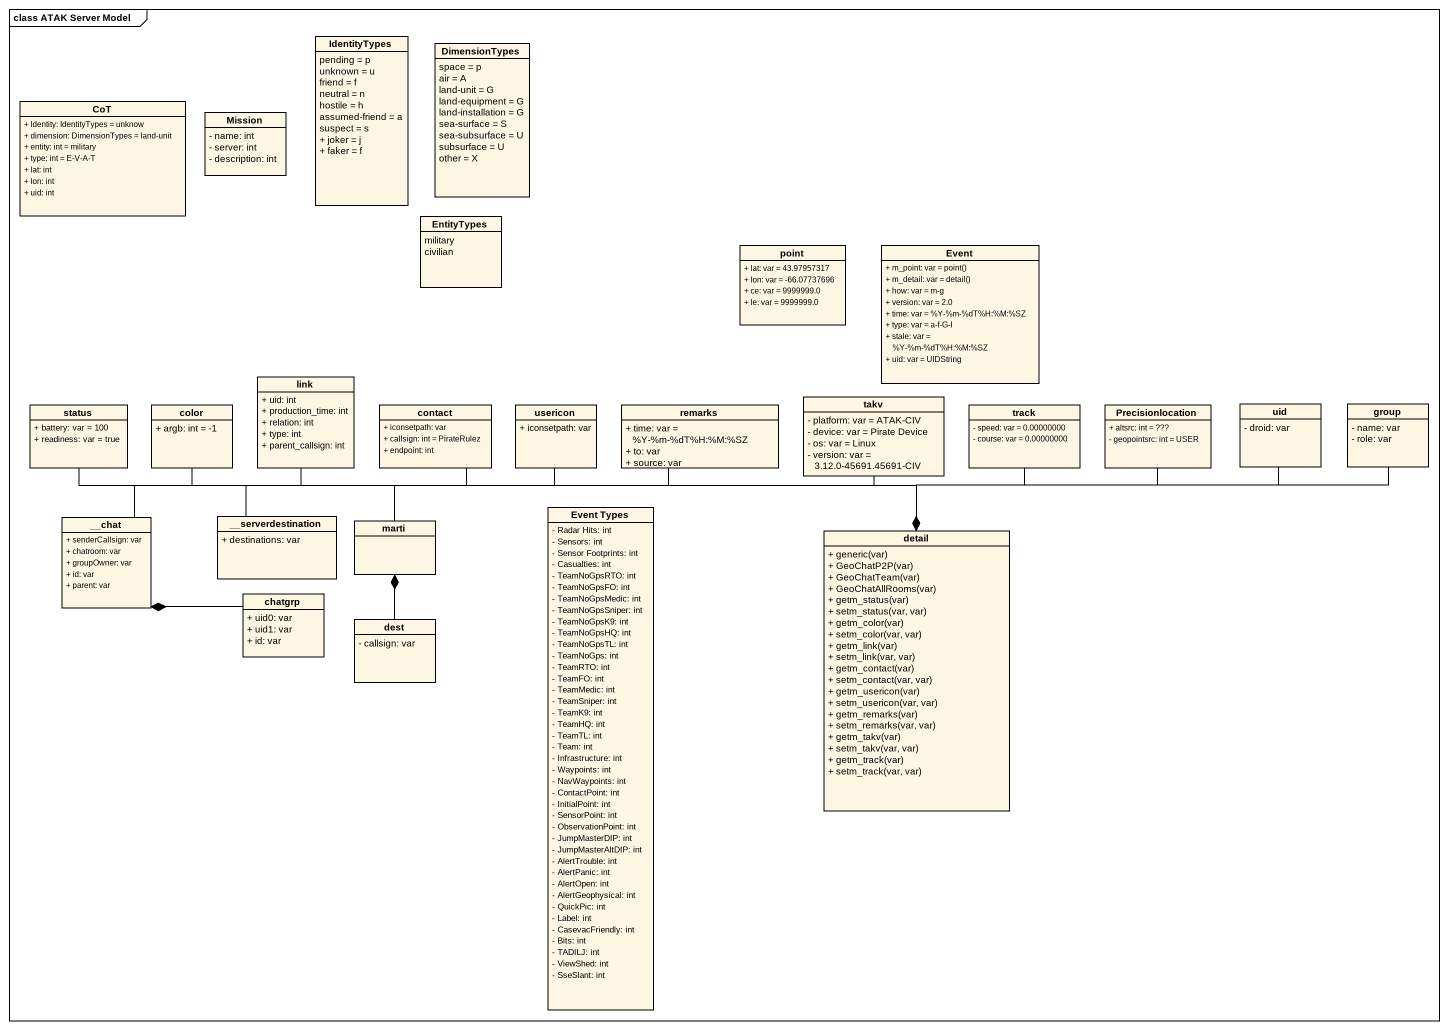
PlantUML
@startuml
mainframe class ATAK Server Model
hide circle
hide empty members
skinparam classAttributeIconSize 0
class IdentityTypes {
  pending = p
  unknown = u
  friend = f
  neutral = n
  hostile = h
  assumed-friend = a
  suspect = s
  + joker = j
  + faker = f
}
class DimensionTypes {
  space = p
  air = A
  land-unit = G
  land-equipment = G
  land-installation = G
  sea-surface = S
  sea-subsurface = U
  subsurface = U
  other = X
}
class CoT {
  + Identity: IdentityTypes = unknow
  + dimension: DimensionTypes = land-unit
  + entity: int = military
  + type: int = E-V-A-T
  + lat: int
  + lon: int
  + uid: int
}
class Mission {
  - name: int
  - server: int
  - description: int
}
class EntityTypes {
  military
  civilian
}
class point {
  + lat: var = 43.97957317
  + lon: var = -66.07737696
  + ce: var = 9999999.0
  + le: var = 9999999.0
}
class Event {
  {field} + m_point: var = point()
  {field} + m_detail: var = detail()
  + how: var = m-g
  + version: var = 2.0
  + time: var = %Y-%m-%dT%H:%M:%SZ
  + type: var = a-f-G-I
  + stale: var = %Y-%m-%dT%H:%M:%SZ
  + uid: var = UIDString
}
class status {
  + battery: var = 100
  + readiness: var = true
}
class color {
  + argb: int = -1
}
class link {
  + uid: int
  + production_time: int
  + relation: int
  + type: int
  + parent_callsign: int
}
class contact {
  + iconsetpath: var
  + callsign: int = PirateRulez
  + endpoint: int
}
class usericon {
  + iconsetpath: var
}
class remarks {
  + time: var = %Y-%m-%dT%H:%M:%SZ
  + to: var
  + source: var
}
class takv {
  - platform: var = ATAK-CIV
  - device: var = Pirate Device
  - os: var = Linux
  - version: var = 3.12.0-45691.45691-CIV
}
class track {
  - speed: var = 0.00000000
  - course: var = 0.00000000
}
class Precisionlocation {
  + altsrc: int = ???
  - geopointsrc: int = USER
}
class uid {
  - droid: var
}
class "group" as group_ {
  - name: var
  - role: var
}
class "__chat" as chat {
  + senderCallsign: var
  + chatroom: var
  + groupOwner: var
  + id: var
  + parent: var
}
class "__serverdestination" as serverdestination {
  + destinations: var
}
class marti
class "Event Types" as Event_Types {
  - Radar Hits: int
  - Sensors: int
  - Sensor Footprints: int
  - Casualties: int
  - TeamNoGpsRTO: int
  - TeamNoGpsFO: int
  - TeamNoGpsMedic: int
  - TeamNoGpsSniper: int
  - TeamNoGpsK9: int
  - TeamNoGpsHQ: int
  - TeamNoGpsTL: int
  - TeamNoGps: int
  - TeamRTO: int
  - TeamFO: int
  - TeamMedic: int
  - TeamSniper: int
  - TeamK9: int
  - TeamHQ: int
  - TeamTL: int
  - Team: int
  - Infrastructure: int
  - Waypoints: int
  - NavWaypoints: int
  - ContactPoint: int
  - InitialPoint: int
  - SensorPoint: int
  - ObservationPoint: int
  - JumpMasterDIP: int
  - JumpMasterAltDIP: int
  - AlertTrouble: int
  - AlertPanic: int
  - AlertOpen: int
  - AlertGeophysical: int
  - QuickPic: int
  - Label: int
  - CasevacFriendly: int
  - Bits: int
  - TADILJ: int
  - ViewShed: int
  - SseSlant: int
}
class detail {
  + generic(var)
  + GeoChatP2P(var)
  + GeoChatTeam(var)
  + GeoChatAllRooms(var)
  + getm_status(var)
  + setm_status(var, var)
  + getm_color(var)
  + setm_color(var, var)
  + getm_link(var)
  + setm_link(var, var)
  + getm_contact(var)
  + setm_contact(var, var)
  + getm_usericon(var)
  + setm_usericon(var, var)
  + getm_remarks(var)
  + setm_remarks(var, var)
  + getm_takv(var)
  + setm_takv(var, var)
  + getm_track(var)
  + setm_track(var, var)
}
class chatgrp {
  + uid0: var
  + uid1: var
  + id: var
}
class dest {
  - callsign: var
}
status -right-* detail
color -right-* detail
link -right-* detail
contact -right-* detail
usericon --* detail
remarks --* detail
takv --* detail
track --* detail
Precisionlocation --* detail
uid --* detail
group_ -left-* detail
chat -right-* detail
serverdestination -right-* detail
marti -right-* detail
chatgrp -left-* chat
dest -up-* marti
@enduml
